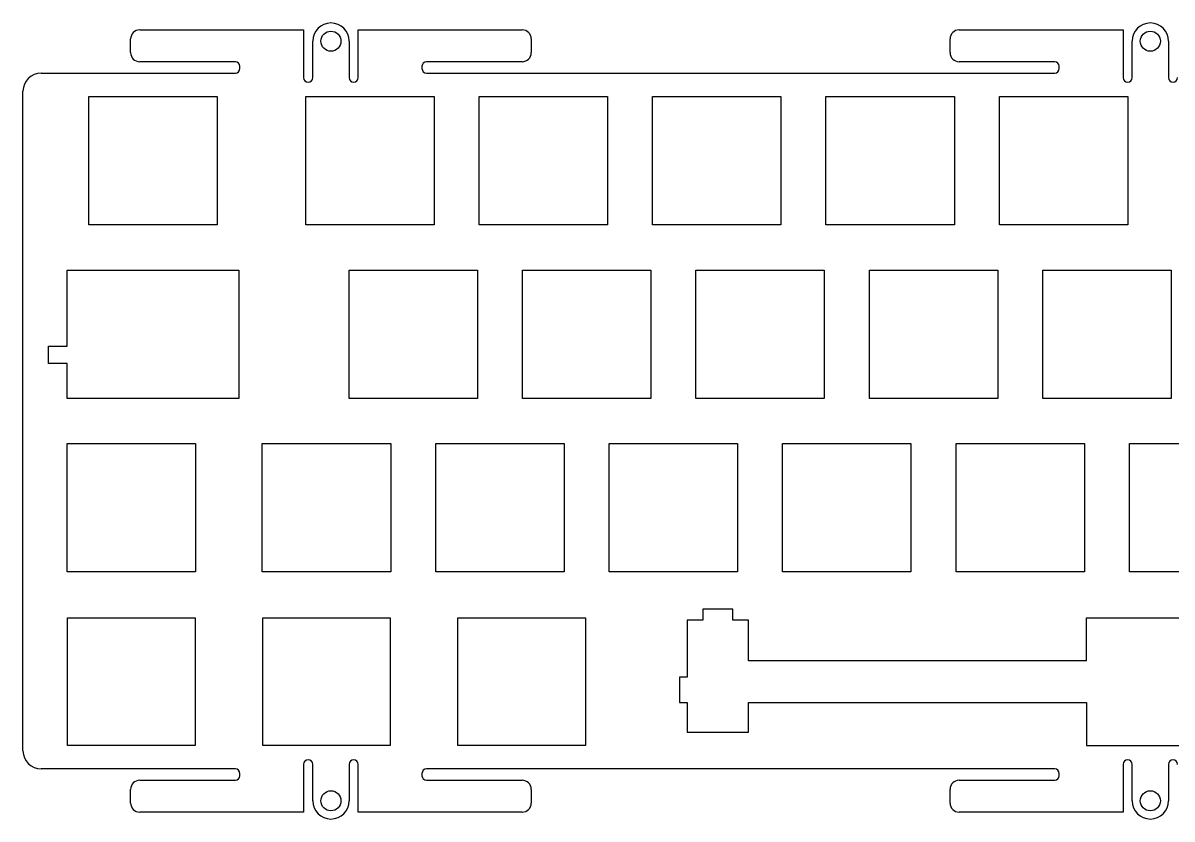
# Model space of a CAD drawing. Header units: millimetres. Extents: x 39 to 286, y 58 to 145.
# Drawn here: x 38.7 to 164.9, y 58 to 145.4 of the extents above; entities that cross this region are included whole.
import ezdxf

# ---------------------------------------------------------------- set-up
doc = ezdxf.new("R2010")
doc.units = ezdxf.units.MM
for name, color, linetype in [('Shape10394', 7, 'CONTINUOUS'), ('Shape10395', 7, 'CONTINUOUS'), ('Shape10396', 7, 'CONTINUOUS'), ('Shape10397', 7, 'CONTINUOUS'), ('Shape10398', 7, 'CONTINUOUS'), ('Shape10399', 7, 'CONTINUOUS'), ('Shape10400', 7, 'CONTINUOUS'), ('Shape10401', 7, 'CONTINUOUS'), ('Shape10402', 7, 'CONTINUOUS'), ('Shape10403', 7, 'CONTINUOUS'), ('Shape10404', 7, 'CONTINUOUS'), ('Shape10405', 7, 'CONTINUOUS'), ('Shape10406', 7, 'CONTINUOUS'), ('Shape10407', 7, 'CONTINUOUS'), ('Shape10408', 7, 'CONTINUOUS'), ('Shape10426', 7, 'CONTINUOUS'), ('Shape10428', 7, 'CONTINUOUS'), ('Shape10430', 7, 'CONTINUOUS'), ('Shape10431', 7, 'CONTINUOUS'), ('Shape10671', 7, 'CONTINUOUS'), ('Shape10672', 7, 'CONTINUOUS'), ('Shape10673', 7, 'CONTINUOUS'), ('Shape10674', 7, 'CONTINUOUS'), ('Shape10675', 7, 'CONTINUOUS'), ('Shape10676', 7, 'CONTINUOUS'), ('Shape10677', 7, 'CONTINUOUS'), ('Shape10678', 7, 'CONTINUOUS'), ('Shape8142', 7, 'CONTINUOUS'), ('Shape8143', 7, 'CONTINUOUS'), ('Shape8145', 7, 'CONTINUOUS'), ('Shape8146', 7, 'CONTINUOUS'), ('Shape8839', 7, 'CONTINUOUS'), ('Shape8840', 7, 'CONTINUOUS'), ('Shape8841', 7, 'CONTINUOUS'), ('Shape8842', 7, 'CONTINUOUS'), ('Shape8843', 7, 'CONTINUOUS'), ('Shape8844', 7, 'CONTINUOUS'), ('Shape8845', 7, 'CONTINUOUS'), ('Shape8846', 7, 'CONTINUOUS'), ('Shape8847', 7, 'CONTINUOUS'), ('Shape8848', 7, 'CONTINUOUS'), ('Shape8849', 7, 'CONTINUOUS'), ('Shape8850', 7, 'CONTINUOUS'), ('Shape8851', 7, 'CONTINUOUS'), ('Shape8852', 7, 'CONTINUOUS'), ('Shape8853', 7, 'CONTINUOUS'), ('Shape8854', 7, 'CONTINUOUS'), ('Shape8855', 7, 'CONTINUOUS'), ('Shape8856', 7, 'CONTINUOUS'), ('Shape8857', 7, 'CONTINUOUS'), ('Shape8858', 7, 'CONTINUOUS'), ('Shape8859', 7, 'CONTINUOUS'), ('Shape8860', 7, 'CONTINUOUS'), ('Shape8861', 7, 'CONTINUOUS'), ('Shape8862', 7, 'CONTINUOUS'), ('Shape8863', 7, 'CONTINUOUS'), ('Shape8864', 7, 'CONTINUOUS'), ('Shape8865', 7, 'CONTINUOUS'), ('Shape8866', 7, 'CONTINUOUS'), ('Shape8867', 7, 'CONTINUOUS'), ('Shape8868', 7, 'CONTINUOUS'), ('Shape8869', 7, 'CONTINUOUS'), ('Shape8870', 7, 'CONTINUOUS'), ('Shape8871', 7, 'CONTINUOUS'), ('Shape8872', 7, 'CONTINUOUS'), ('Shape8873', 7, 'CONTINUOUS'), ('Shape8874', 7, 'CONTINUOUS'), ('Shape8875', 7, 'CONTINUOUS'), ('Shape8876', 7, 'CONTINUOUS'), ('Shape8877', 7, 'CONTINUOUS'), ('Shape8878', 7, 'CONTINUOUS'), ('Shape8879', 7, 'CONTINUOUS'), ('Shape8880', 7, 'CONTINUOUS'), ('Shape8881', 7, 'CONTINUOUS'), ('Shape8882', 7, 'CONTINUOUS'), ('Shape8883', 7, 'CONTINUOUS'), ('Shape8884', 7, 'CONTINUOUS'), ('Shape8885', 7, 'CONTINUOUS'), ('Shape8886', 7, 'CONTINUOUS'), ('Shape8887', 7, 'CONTINUOUS'), ('Shape8888', 7, 'CONTINUOUS'), ('Shape8889', 7, 'CONTINUOUS'), ('Shape8890', 7, 'CONTINUOUS'), ('Shape8891', 7, 'CONTINUOUS'), ('Shape8892', 7, 'CONTINUOUS'), ('Shape8893', 7, 'CONTINUOUS'), ('Shape8894', 7, 'CONTINUOUS'), ('Shape8895', 7, 'CONTINUOUS'), ('Shape8896', 7, 'CONTINUOUS'), ('Shape8897', 7, 'CONTINUOUS'), ('Shape8898', 7, 'CONTINUOUS'), ('Shape8899', 7, 'CONTINUOUS'), ('Shape8900', 7, 'CONTINUOUS'), ('Shape8901', 7, 'CONTINUOUS'), ('Shape8902', 7, 'CONTINUOUS'), ('Shape8903', 7, 'CONTINUOUS'), ('Shape8904', 7, 'CONTINUOUS'), ('Shape8905', 7, 'CONTINUOUS'), ('Shape8906', 7, 'CONTINUOUS'), ('Shape8907', 7, 'CONTINUOUS'), ('Shape8908', 7, 'CONTINUOUS'), ('Shape8909', 7, 'CONTINUOUS'), ('Shape8910', 7, 'CONTINUOUS'), ('Shape8911', 7, 'CONTINUOUS'), ('Shape8912', 7, 'CONTINUOUS'), ('Shape8913', 7, 'CONTINUOUS'), ('Shape8914', 7, 'CONTINUOUS'), ('Shape8915', 7, 'CONTINUOUS'), ('Shape8916', 7, 'CONTINUOUS'), ('Shape8917', 7, 'CONTINUOUS'), ('Shape8918', 7, 'CONTINUOUS'), ('Shape8919', 7, 'CONTINUOUS'), ('Shape9076', 7, 'CONTINUOUS'), ('Shape9077', 7, 'CONTINUOUS'), ('Shape9078', 7, 'CONTINUOUS'), ('Shape9079', 7, 'CONTINUOUS'), ('Shape9080', 7, 'CONTINUOUS'), ('Shape9081', 7, 'CONTINUOUS'), ('Shape9082', 7, 'CONTINUOUS'), ('Shape9083', 7, 'CONTINUOUS'), ('Shape9084', 7, 'CONTINUOUS'), ('Shape9085', 7, 'CONTINUOUS'), ('Shape9086', 7, 'CONTINUOUS'), ('Shape9087', 7, 'CONTINUOUS'), ('Shape9100', 7, 'CONTINUOUS'), ('Shape9101', 7, 'CONTINUOUS'), ('Shape9102', 7, 'CONTINUOUS'), ('Shape9103', 7, 'CONTINUOUS'), ('Shape9104', 7, 'CONTINUOUS'), ('Shape9105', 7, 'CONTINUOUS'), ('Shape9106', 7, 'CONTINUOUS'), ('Shape9107', 7, 'CONTINUOUS'), ('Shape9128', 7, 'CONTINUOUS'), ('Shape9129', 7, 'CONTINUOUS'), ('Shape9130', 7, 'CONTINUOUS'), ('Shape9131', 7, 'CONTINUOUS'), ('Shape9132', 7, 'CONTINUOUS'), ('Shape9133', 7, 'CONTINUOUS'), ('Shape9134', 7, 'CONTINUOUS'), ('Shape9135', 7, 'CONTINUOUS'), ('Shape9136', 7, 'CONTINUOUS'), ('Shape9137', 7, 'CONTINUOUS'), ('Shape9138', 7, 'CONTINUOUS'), ('Shape9139', 7, 'CONTINUOUS'), ('Shape9140', 7, 'CONTINUOUS'), ('Shape9141', 7, 'CONTINUOUS'), ('Shape9142', 7, 'CONTINUOUS'), ('Shape9143', 7, 'CONTINUOUS'), ('Shape9144', 7, 'CONTINUOUS'), ('Shape9145', 7, 'CONTINUOUS'), ('Shape9146', 7, 'CONTINUOUS'), ('Shape9147', 7, 'CONTINUOUS'), ('Shape9148', 7, 'CONTINUOUS'), ('Shape9149', 7, 'CONTINUOUS'), ('Shape9150', 7, 'CONTINUOUS'), ('Shape9151', 7, 'CONTINUOUS'), ('Shape9152', 7, 'CONTINUOUS'), ('Shape9153', 7, 'CONTINUOUS'), ('Shape9154', 7, 'CONTINUOUS'), ('Shape9155', 7, 'CONTINUOUS'), ('Shape9156', 7, 'CONTINUOUS'), ('Shape9157', 7, 'CONTINUOUS'), ('Shape9158', 7, 'CONTINUOUS'), ('Shape9159', 7, 'CONTINUOUS'), ('Shape9160', 7, 'CONTINUOUS'), ('Shape9161', 7, 'CONTINUOUS'), ('Shape9162', 7, 'CONTINUOUS'), ('Shape9163', 7, 'CONTINUOUS'), ('Shape9164', 7, 'CONTINUOUS'), ('Shape9165', 7, 'CONTINUOUS'), ('Shape9166', 7, 'CONTINUOUS'), ('Shape9167', 7, 'CONTINUOUS'), ('Shape9188', 7, 'CONTINUOUS'), ('Shape9189', 7, 'CONTINUOUS'), ('Shape9190', 7, 'CONTINUOUS'), ('Shape9191', 7, 'CONTINUOUS'), ('Shape9192', 7, 'CONTINUOUS'), ('Shape9193', 7, 'CONTINUOUS'), ('Shape9194', 7, 'CONTINUOUS'), ('Shape9195', 7, 'CONTINUOUS'), ('Shape9196', 7, 'CONTINUOUS'), ('Shape9197', 7, 'CONTINUOUS'), ('Shape9198', 7, 'CONTINUOUS'), ('Shape9199', 7, 'CONTINUOUS'), ('Shape9200', 7, 'CONTINUOUS'), ('Shape9201', 7, 'CONTINUOUS'), ('Shape9202', 7, 'CONTINUOUS'), ('Shape9203', 7, 'CONTINUOUS'), ('Shape9204', 7, 'CONTINUOUS'), ('Shape9206', 7, 'CONTINUOUS'), ('Shape9207', 7, 'CONTINUOUS'), ('Shape9228', 7, 'CONTINUOUS'), ('Shape9229', 7, 'CONTINUOUS'), ('Shape9230', 7, 'CONTINUOUS'), ('Shape9231', 7, 'CONTINUOUS')]:
    doc.layers.add(name, color=color, linetype=linetype)

msp = doc.modelspace()

# ---------------------------------------------------------------- linework, layer by layer
at = {"layer": 'Shape10394'}
msp.add_line((110.788, 73.5311), (110.788, 70.7323), dxfattribs=at)
at = {"layer": 'Shape10395'}
msp.add_line((155.489, 75.3322), (118.363, 75.3322), dxfattribs=at)
at = {"layer": 'Shape10396'}
msp.add_line((118.363, 75.3322), (118.363, 79.8011), dxfattribs=at)
at = {"layer": 'Shape10397'}
msp.add_line((118.363, 79.8011), (116.639, 79.8011), dxfattribs=at)
at = {"layer": 'Shape10398'}
msp.add_line((116.639, 79.8011), (116.639, 81.0014), dxfattribs=at)
at = {"layer": 'Shape10399'}
msp.add_line((116.639, 81.0014), (113.338, 81.0014), dxfattribs=at)
at = {"layer": 'Shape10400'}
msp.add_line((113.338, 81.0014), (113.338, 79.8011), dxfattribs=at)
at = {"layer": 'Shape10401'}
msp.add_line((113.338, 79.8011), (111.613, 79.8011), dxfattribs=at)
at = {"layer": 'Shape10402'}
msp.add_line((111.613, 79.8011), (111.613, 73.5311), dxfattribs=at)
at = {"layer": 'Shape10403'}
msp.add_line((111.613, 73.5311), (110.788, 73.5311), dxfattribs=at)
at = {"layer": 'Shape10404'}
msp.add_line((110.788, 70.7323), (111.613, 70.7323), dxfattribs=at)
at = {"layer": 'Shape10405'}
msp.add_line((111.613, 70.7323), (111.613, 67.5021), dxfattribs=at)
at = {"layer": 'Shape10406'}
msp.add_line((111.613, 67.5021), (118.363, 67.5021), dxfattribs=at)
at = {"layer": 'Shape10407'}
msp.add_line((118.363, 67.5021), (118.363, 70.7323), dxfattribs=at)
at = {"layer": 'Shape10408'}
msp.add_line((118.363, 70.7323), (155.489, 70.7323), dxfattribs=at)
at = {"layer": 'Shape10426'}
msp.add_line((155.489, 75.3322), (155.489, 80.0313), dxfattribs=at)
at = {"layer": 'Shape10428'}
msp.add_line((155.489, 70.7323), (155.489, 66.0313), dxfattribs=at)
at = {"layer": 'Shape10430'}
msp.add_line((155.489, 80.0313), (169.489, 80.0313), dxfattribs=at)
at = {"layer": 'Shape10431'}
msp.add_line((155.489, 66.0313), (169.489, 66.0313), dxfattribs=at)
at = {"layer": 'Shape10671'}
msp.add_line((64.9525, 85.0822), (64.9525, 99.1822), dxfattribs=at)
at = {"layer": 'Shape10672'}
msp.add_line((64.9525, 99.1822), (79.0525, 99.1822), dxfattribs=at)
at = {"layer": 'Shape10673'}
msp.add_line((79.0525, 99.1822), (79.0525, 85.0822), dxfattribs=at)
at = {"layer": 'Shape10674'}
msp.add_line((79.0525, 85.0822), (64.9525, 85.0822), dxfattribs=at)
at = {"layer": 'Shape10675'}
msp.add_line((43.5213, 85.0822), (43.5213, 99.1822), dxfattribs=at)
at = {"layer": 'Shape10676'}
msp.add_line((43.5213, 99.1822), (57.6213, 99.1822), dxfattribs=at)
at = {"layer": 'Shape10677'}
msp.add_line((57.6213, 99.1822), (57.6213, 85.0822), dxfattribs=at)
at = {"layer": 'Shape10678'}
msp.add_line((57.6213, 85.0822), (43.5213, 85.0822), dxfattribs=at)
at = {"layer": 'Shape8142'}
msp.add_circle((72.49, 143.356), 1.1, dxfattribs=at)
at = {"layer": 'Shape8143'}
msp.add_circle((162.49, 143.356), 1.1, dxfattribs=at)
at = {"layer": 'Shape8145'}
msp.add_circle((72.49, 59.9581), 1.1, dxfattribs=at)
at = {"layer": 'Shape8146'}
msp.add_circle((162.49, 59.9581), 1.1, dxfattribs=at)
at = {"layer": 'Shape8839'}
msp.add_arc((164.99, 63.9581), 0.5, 0, 180, dxfattribs=at)
at = {"layer": 'Shape8840'}
msp.add_line((164.49, 63.9581), (164.49, 59.9581), dxfattribs=at)
at = {"layer": 'Shape8841'}
msp.add_arc((162.49, 59.9581), 2, 180, 0, dxfattribs=at)
at = {"layer": 'Shape8842'}
msp.add_line((160.49, 59.9581), (160.49, 63.9581), dxfattribs=at)
at = {"layer": 'Shape8843'}
msp.add_arc((159.99, 63.9581), 0.5, 0, 180, dxfattribs=at)
at = {"layer": 'Shape8844'}
msp.add_line((159.49, 63.9581), (159.49, 58.7081), dxfattribs=at)
at = {"layer": 'Shape8845'}
msp.add_line((159.49, 58.7081), (141.49, 58.7081), dxfattribs=at)
at = {"layer": 'Shape8846'}
msp.add_arc((141.49, 59.7081), 1, 180, -90, dxfattribs=at)
at = {"layer": 'Shape8847'}
msp.add_line((140.49, 59.7081), (140.49, 61.2081), dxfattribs=at)
at = {"layer": 'Shape8848'}
msp.add_arc((141.49, 61.2081), 1, 90, 180, dxfattribs=at)
at = {"layer": 'Shape8849'}
msp.add_line((141.49, 62.2081), (151.99, 62.2081), dxfattribs=at)
at = {"layer": 'Shape8850'}
msp.add_arc((151.99, 62.7081), 0.5, -90, 0, dxfattribs=at)
at = {"layer": 'Shape8851'}
msp.add_line((152.49, 62.7081), (152.49, 62.9572), dxfattribs=at)
at = {"layer": 'Shape8852'}
msp.add_arc((151.99, 62.9572), 0.5, 0, 90, dxfattribs=at)
at = {"layer": 'Shape8853'}
msp.add_line((151.99, 63.4572), (82.99, 63.4572), dxfattribs=at)
at = {"layer": 'Shape8854'}
msp.add_arc((82.99, 62.9572), 0.5, 90, 180, dxfattribs=at)
at = {"layer": 'Shape8855'}
msp.add_line((82.49, 62.9572), (82.49, 62.7081), dxfattribs=at)
at = {"layer": 'Shape8856'}
msp.add_arc((82.99, 62.7081), 0.5, 180, -90, dxfattribs=at)
at = {"layer": 'Shape8857'}
msp.add_line((82.99, 62.2081), (93.49, 62.2081), dxfattribs=at)
at = {"layer": 'Shape8858'}
msp.add_arc((93.49, 61.2081), 1, 0, 90, dxfattribs=at)
at = {"layer": 'Shape8859'}
msp.add_line((94.49, 61.2081), (94.49, 59.7081), dxfattribs=at)
at = {"layer": 'Shape8860'}
msp.add_arc((93.49, 59.7081), 1, -90, 0, dxfattribs=at)
at = {"layer": 'Shape8861'}
msp.add_line((93.49, 58.7081), (75.49, 58.7081), dxfattribs=at)
at = {"layer": 'Shape8862'}
msp.add_line((75.49, 58.7081), (75.49, 63.9581), dxfattribs=at)
at = {"layer": 'Shape8863'}
msp.add_arc((74.99, 63.9581), 0.5, 0, 180, dxfattribs=at)
at = {"layer": 'Shape8864'}
msp.add_line((74.49, 63.9581), (74.49, 59.9581), dxfattribs=at)
at = {"layer": 'Shape8865'}
msp.add_arc((72.49, 59.9581), 2, 180, 0, dxfattribs=at)
at = {"layer": 'Shape8866'}
msp.add_line((70.49, 59.9581), (70.49, 63.9581), dxfattribs=at)
at = {"layer": 'Shape8867'}
msp.add_arc((69.99, 63.9581), 0.5, 0, 180, dxfattribs=at)
at = {"layer": 'Shape8868'}
msp.add_line((69.49, 63.9581), (69.49, 58.7081), dxfattribs=at)
at = {"layer": 'Shape8869'}
msp.add_line((69.49, 58.7081), (51.49, 58.7081), dxfattribs=at)
at = {"layer": 'Shape8870'}
msp.add_arc((51.49, 59.7081), 1, 180, -90, dxfattribs=at)
at = {"layer": 'Shape8871'}
msp.add_line((50.49, 59.7081), (50.49, 61.2081), dxfattribs=at)
at = {"layer": 'Shape8872'}
msp.add_arc((51.49, 61.2081), 1, 90, 180, dxfattribs=at)
at = {"layer": 'Shape8873'}
msp.add_line((51.49, 62.2081), (61.99, 62.2081), dxfattribs=at)
at = {"layer": 'Shape8874'}
msp.add_arc((61.99, 62.7081), 0.5, -90, 0, dxfattribs=at)
at = {"layer": 'Shape8875'}
msp.add_line((62.49, 62.7081), (62.49, 62.9572), dxfattribs=at)
at = {"layer": 'Shape8876'}
msp.add_arc((61.99, 62.9572), 0.5, 0, 90, dxfattribs=at)
at = {"layer": 'Shape8877'}
msp.add_line((61.99, 63.4572), (40.665, 63.4572), dxfattribs=at)
at = {"layer": 'Shape8878'}
msp.add_arc((40.665, 65.4572), 2, 180, -90, dxfattribs=at)
at = {"layer": 'Shape8879'}
msp.add_line((38.665, 65.4572), (38.665, 137.857), dxfattribs=at)
at = {"layer": 'Shape8880'}
msp.add_arc((40.665, 137.857), 2, 90, 180, dxfattribs=at)
at = {"layer": 'Shape8881'}
msp.add_line((40.665, 139.857), (61.99, 139.857), dxfattribs=at)
at = {"layer": 'Shape8882'}
msp.add_arc((61.99, 140.357), 0.5, -90, 0, dxfattribs=at)
at = {"layer": 'Shape8883'}
msp.add_line((62.49, 140.357), (62.49, 140.606), dxfattribs=at)
at = {"layer": 'Shape8884'}
msp.add_arc((61.99, 140.606), 0.5, 0, 90, dxfattribs=at)
at = {"layer": 'Shape8885'}
msp.add_line((61.99, 141.106), (51.49, 141.106), dxfattribs=at)
at = {"layer": 'Shape8886'}
msp.add_arc((51.49, 142.106), 1, 180, -90, dxfattribs=at)
at = {"layer": 'Shape8887'}
msp.add_line((50.49, 142.106), (50.49, 143.606), dxfattribs=at)
at = {"layer": 'Shape8888'}
msp.add_arc((51.49, 143.606), 1, 90, 180, dxfattribs=at)
at = {"layer": 'Shape8889'}
msp.add_line((51.49, 144.606), (69.49, 144.606), dxfattribs=at)
at = {"layer": 'Shape8890'}
msp.add_line((69.49, 144.606), (69.49, 139.356), dxfattribs=at)
at = {"layer": 'Shape8891'}
msp.add_arc((69.99, 139.356), 0.5, 180, 0, dxfattribs=at)
at = {"layer": 'Shape8892'}
msp.add_line((70.49, 139.356), (70.49, 143.356), dxfattribs=at)
at = {"layer": 'Shape8893'}
msp.add_arc((72.49, 143.356), 2, 0, 180, dxfattribs=at)
at = {"layer": 'Shape8894'}
msp.add_line((74.49, 143.356), (74.49, 139.356), dxfattribs=at)
at = {"layer": 'Shape8895'}
msp.add_arc((74.99, 139.356), 0.5, 180, 0, dxfattribs=at)
at = {"layer": 'Shape8896'}
msp.add_line((75.49, 139.356), (75.49, 144.606), dxfattribs=at)
at = {"layer": 'Shape8897'}
msp.add_line((75.49, 144.606), (93.49, 144.606), dxfattribs=at)
at = {"layer": 'Shape8898'}
msp.add_arc((93.49, 143.606), 1, 0, 90, dxfattribs=at)
at = {"layer": 'Shape8899'}
msp.add_line((94.49, 143.606), (94.49, 142.106), dxfattribs=at)
at = {"layer": 'Shape8900'}
msp.add_arc((93.49, 142.106), 1, -90, 0, dxfattribs=at)
at = {"layer": 'Shape8901'}
msp.add_line((93.49, 141.106), (82.99, 141.106), dxfattribs=at)
at = {"layer": 'Shape8902'}
msp.add_arc((82.99, 140.606), 0.5, 90, 180, dxfattribs=at)
at = {"layer": 'Shape8903'}
msp.add_line((82.49, 140.606), (82.49, 140.357), dxfattribs=at)
at = {"layer": 'Shape8904'}
msp.add_arc((82.99, 140.357), 0.5, 180, -90, dxfattribs=at)
at = {"layer": 'Shape8905'}
msp.add_line((82.99, 139.857), (151.99, 139.857), dxfattribs=at)
at = {"layer": 'Shape8906'}
msp.add_arc((151.99, 140.357), 0.5, -90, 0, dxfattribs=at)
at = {"layer": 'Shape8907'}
msp.add_line((152.49, 140.357), (152.49, 140.606), dxfattribs=at)
at = {"layer": 'Shape8908'}
msp.add_arc((151.99, 140.606), 0.5, 0, 90, dxfattribs=at)
at = {"layer": 'Shape8909'}
msp.add_line((151.99, 141.106), (141.49, 141.106), dxfattribs=at)
at = {"layer": 'Shape8910'}
msp.add_arc((141.49, 142.106), 1, 180, -90, dxfattribs=at)
at = {"layer": 'Shape8911'}
msp.add_line((140.49, 142.106), (140.49, 143.606), dxfattribs=at)
at = {"layer": 'Shape8912'}
msp.add_arc((141.49, 143.606), 1, 90, 180, dxfattribs=at)
at = {"layer": 'Shape8913'}
msp.add_line((141.49, 144.606), (159.49, 144.606), dxfattribs=at)
at = {"layer": 'Shape8914'}
msp.add_line((159.49, 144.606), (159.49, 139.356), dxfattribs=at)
at = {"layer": 'Shape8915'}
msp.add_arc((159.99, 139.356), 0.5, 180, 0, dxfattribs=at)
at = {"layer": 'Shape8916'}
msp.add_line((160.49, 139.356), (160.49, 143.356), dxfattribs=at)
at = {"layer": 'Shape8917'}
msp.add_arc((162.49, 143.356), 2, 0, 180, dxfattribs=at)
at = {"layer": 'Shape8918'}
msp.add_line((164.49, 143.356), (164.49, 139.356), dxfattribs=at)
at = {"layer": 'Shape8919'}
msp.add_arc((164.99, 139.356), 0.5, 180, 0, dxfattribs=at)
at = {"layer": 'Shape9076'}
msp.add_line((43.57, 80.0322), (57.57, 80.0322), dxfattribs=at)
at = {"layer": 'Shape9077'}
msp.add_line((57.57, 80.0322), (57.57, 66.0322), dxfattribs=at)
at = {"layer": 'Shape9078'}
msp.add_line((57.57, 66.0322), (43.57, 66.0322), dxfattribs=at)
at = {"layer": 'Shape9079'}
msp.add_line((43.57, 66.0322), (43.57, 80.0322), dxfattribs=at)
at = {"layer": 'Shape9080'}
msp.add_line((79.0013, 66.0322), (65.0013, 66.0322), dxfattribs=at)
at = {"layer": 'Shape9081'}
msp.add_line((65.0013, 66.0322), (65.0013, 80.0322), dxfattribs=at)
at = {"layer": 'Shape9082'}
msp.add_line((65.0013, 80.0322), (79.0013, 80.0322), dxfattribs=at)
at = {"layer": 'Shape9083'}
msp.add_line((79.0013, 80.0322), (79.0013, 66.0322), dxfattribs=at)
at = {"layer": 'Shape9084'}
msp.add_line((100.433, 66.0322), (86.4325, 66.0322), dxfattribs=at)
at = {"layer": 'Shape9085'}
msp.add_line((86.4325, 66.0322), (86.4325, 80.0322), dxfattribs=at)
at = {"layer": 'Shape9086'}
msp.add_line((86.4325, 80.0322), (100.433, 80.0322), dxfattribs=at)
at = {"layer": 'Shape9087'}
msp.add_line((100.433, 80.0322), (100.433, 66.0322), dxfattribs=at)
at = {"layer": 'Shape9100'}
msp.add_line((43.5212, 109.864), (43.5212, 118.232), dxfattribs=at)
at = {"layer": 'Shape9101'}
msp.add_line((43.5212, 118.232), (62.3838, 118.232), dxfattribs=at)
at = {"layer": 'Shape9102'}
msp.add_line((62.3838, 118.232), (62.3838, 104.132), dxfattribs=at)
at = {"layer": 'Shape9103'}
msp.add_line((62.3838, 104.132), (43.5212, 104.132), dxfattribs=at)
at = {"layer": 'Shape9104'}
msp.add_line((43.5212, 104.132), (43.5212, 107.964), dxfattribs=at)
at = {"layer": 'Shape9105'}
msp.add_line((43.5212, 107.964), (41.4829, 107.964), dxfattribs=at)
at = {"layer": 'Shape9106'}
msp.add_line((41.4829, 107.964), (41.4829, 109.864), dxfattribs=at)
at = {"layer": 'Shape9107'}
msp.add_line((41.4829, 109.864), (43.5212, 109.864), dxfattribs=at)
at = {"layer": 'Shape9128'}
msp.add_line((150.677, 104.132), (150.677, 118.232), dxfattribs=at)
at = {"layer": 'Shape9129'}
msp.add_line((150.677, 118.232), (164.778, 118.232), dxfattribs=at)
at = {"layer": 'Shape9130'}
msp.add_line((164.778, 118.232), (164.778, 104.132), dxfattribs=at)
at = {"layer": 'Shape9131'}
msp.add_line((164.778, 104.132), (150.677, 104.132), dxfattribs=at)
at = {"layer": 'Shape9132'}
msp.add_line((131.627, 118.232), (145.727, 118.232), dxfattribs=at)
at = {"layer": 'Shape9133'}
msp.add_line((145.727, 118.232), (145.727, 104.132), dxfattribs=at)
at = {"layer": 'Shape9134'}
msp.add_line((145.727, 104.132), (131.627, 104.132), dxfattribs=at)
at = {"layer": 'Shape9135'}
msp.add_line((131.627, 104.132), (131.627, 118.232), dxfattribs=at)
at = {"layer": 'Shape9136'}
msp.add_line((112.578, 104.132), (112.578, 118.232), dxfattribs=at)
at = {"layer": 'Shape9137'}
msp.add_line((112.578, 118.232), (126.677, 118.232), dxfattribs=at)
at = {"layer": 'Shape9138'}
msp.add_line((126.677, 118.232), (126.677, 104.132), dxfattribs=at)
at = {"layer": 'Shape9139'}
msp.add_line((126.677, 104.132), (112.578, 104.132), dxfattribs=at)
at = {"layer": 'Shape9140'}
msp.add_line((93.5275, 104.132), (93.5275, 118.232), dxfattribs=at)
at = {"layer": 'Shape9141'}
msp.add_line((93.5275, 118.232), (107.628, 118.232), dxfattribs=at)
at = {"layer": 'Shape9142'}
msp.add_line((107.628, 118.232), (107.628, 104.132), dxfattribs=at)
at = {"layer": 'Shape9143'}
msp.add_line((107.628, 104.132), (93.5275, 104.132), dxfattribs=at)
at = {"layer": 'Shape9144'}
msp.add_line((74.4775, 104.132), (74.4775, 118.232), dxfattribs=at)
at = {"layer": 'Shape9145'}
msp.add_line((74.4775, 118.232), (88.5775, 118.232), dxfattribs=at)
at = {"layer": 'Shape9146'}
msp.add_line((88.5775, 118.232), (88.5775, 104.132), dxfattribs=at)
at = {"layer": 'Shape9147'}
msp.add_line((88.5775, 104.132), (74.4775, 104.132), dxfattribs=at)
at = {"layer": 'Shape9148'}
msp.add_line((45.9025, 137.282), (60.0025, 137.282), dxfattribs=at)
at = {"layer": 'Shape9149'}
msp.add_line((60.0025, 137.282), (60.0025, 123.182), dxfattribs=at)
at = {"layer": 'Shape9150'}
msp.add_line((60.0025, 123.182), (45.9025, 123.182), dxfattribs=at)
at = {"layer": 'Shape9151'}
msp.add_line((45.9025, 123.182), (45.9025, 137.282), dxfattribs=at)
at = {"layer": 'Shape9152'}
msp.add_line((69.715, 137.282), (83.815, 137.282), dxfattribs=at)
at = {"layer": 'Shape9153'}
msp.add_line((83.815, 137.282), (83.815, 123.182), dxfattribs=at)
at = {"layer": 'Shape9154'}
msp.add_line((83.815, 123.182), (69.715, 123.182), dxfattribs=at)
at = {"layer": 'Shape9155'}
msp.add_line((69.715, 123.182), (69.715, 137.282), dxfattribs=at)
at = {"layer": 'Shape9156'}
msp.add_line((88.765, 137.282), (102.865, 137.282), dxfattribs=at)
at = {"layer": 'Shape9157'}
msp.add_line((102.865, 137.282), (102.865, 123.182), dxfattribs=at)
at = {"layer": 'Shape9158'}
msp.add_line((102.865, 123.182), (88.765, 123.182), dxfattribs=at)
at = {"layer": 'Shape9159'}
msp.add_line((88.765, 123.182), (88.765, 137.282), dxfattribs=at)
at = {"layer": 'Shape9160'}
msp.add_line((126.865, 137.282), (140.965, 137.282), dxfattribs=at)
at = {"layer": 'Shape9161'}
msp.add_line((140.965, 137.282), (140.965, 123.182), dxfattribs=at)
at = {"layer": 'Shape9162'}
msp.add_line((140.965, 123.182), (126.865, 123.182), dxfattribs=at)
at = {"layer": 'Shape9163'}
msp.add_line((126.865, 123.182), (126.865, 137.282), dxfattribs=at)
at = {"layer": 'Shape9164'}
msp.add_line((145.915, 137.282), (160.015, 137.282), dxfattribs=at)
at = {"layer": 'Shape9165'}
msp.add_line((160.015, 137.282), (160.015, 123.182), dxfattribs=at)
at = {"layer": 'Shape9166'}
msp.add_line((160.015, 123.182), (145.915, 123.182), dxfattribs=at)
at = {"layer": 'Shape9167'}
msp.add_line((145.915, 123.182), (145.915, 137.282), dxfattribs=at)
at = {"layer": 'Shape9188'}
msp.add_line((84.0025, 99.1822), (98.1025, 99.1822), dxfattribs=at)
at = {"layer": 'Shape9189'}
msp.add_line((98.1025, 99.1822), (98.1025, 85.0822), dxfattribs=at)
at = {"layer": 'Shape9190'}
msp.add_line((98.1025, 85.0822), (84.0025, 85.0822), dxfattribs=at)
at = {"layer": 'Shape9191'}
msp.add_line((84.0025, 85.0822), (84.0025, 99.1822), dxfattribs=at)
at = {"layer": 'Shape9192'}
msp.add_line((103.053, 99.1822), (117.153, 99.1822), dxfattribs=at)
at = {"layer": 'Shape9193'}
msp.add_line((117.153, 99.1822), (117.153, 85.0822), dxfattribs=at)
at = {"layer": 'Shape9194'}
msp.add_line((117.153, 85.0822), (103.053, 85.0822), dxfattribs=at)
at = {"layer": 'Shape9195'}
msp.add_line((103.053, 85.0822), (103.053, 99.1822), dxfattribs=at)
at = {"layer": 'Shape9196'}
msp.add_line((122.102, 99.1822), (136.202, 99.1822), dxfattribs=at)
at = {"layer": 'Shape9197'}
msp.add_line((136.202, 99.1822), (136.202, 85.0822), dxfattribs=at)
at = {"layer": 'Shape9198'}
msp.add_line((136.202, 85.0822), (122.102, 85.0822), dxfattribs=at)
at = {"layer": 'Shape9199'}
msp.add_line((122.102, 85.0822), (122.102, 99.1822), dxfattribs=at)
at = {"layer": 'Shape9200'}
msp.add_line((141.152, 99.1822), (155.252, 99.1822), dxfattribs=at)
at = {"layer": 'Shape9201'}
msp.add_line((155.252, 99.1822), (155.252, 85.0822), dxfattribs=at)
at = {"layer": 'Shape9202'}
msp.add_line((155.252, 85.0822), (141.152, 85.0822), dxfattribs=at)
at = {"layer": 'Shape9203'}
msp.add_line((141.152, 85.0822), (141.152, 99.1822), dxfattribs=at)
at = {"layer": 'Shape9204'}
msp.add_line((160.202, 99.1822), (174.302, 99.1822), dxfattribs=at)
at = {"layer": 'Shape9206'}
msp.add_line((174.302, 85.0822), (160.202, 85.0822), dxfattribs=at)
at = {"layer": 'Shape9207'}
msp.add_line((160.202, 85.0822), (160.202, 99.1822), dxfattribs=at)
at = {"layer": 'Shape9228'}
msp.add_line((107.815, 137.282), (121.915, 137.282), dxfattribs=at)
at = {"layer": 'Shape9229'}
msp.add_line((121.915, 137.282), (121.915, 123.182), dxfattribs=at)
at = {"layer": 'Shape9230'}
msp.add_line((121.915, 123.182), (107.815, 123.182), dxfattribs=at)
at = {"layer": 'Shape9231'}
msp.add_line((107.815, 123.182), (107.815, 137.282), dxfattribs=at)

doc.saveas('drawing.dxf')
